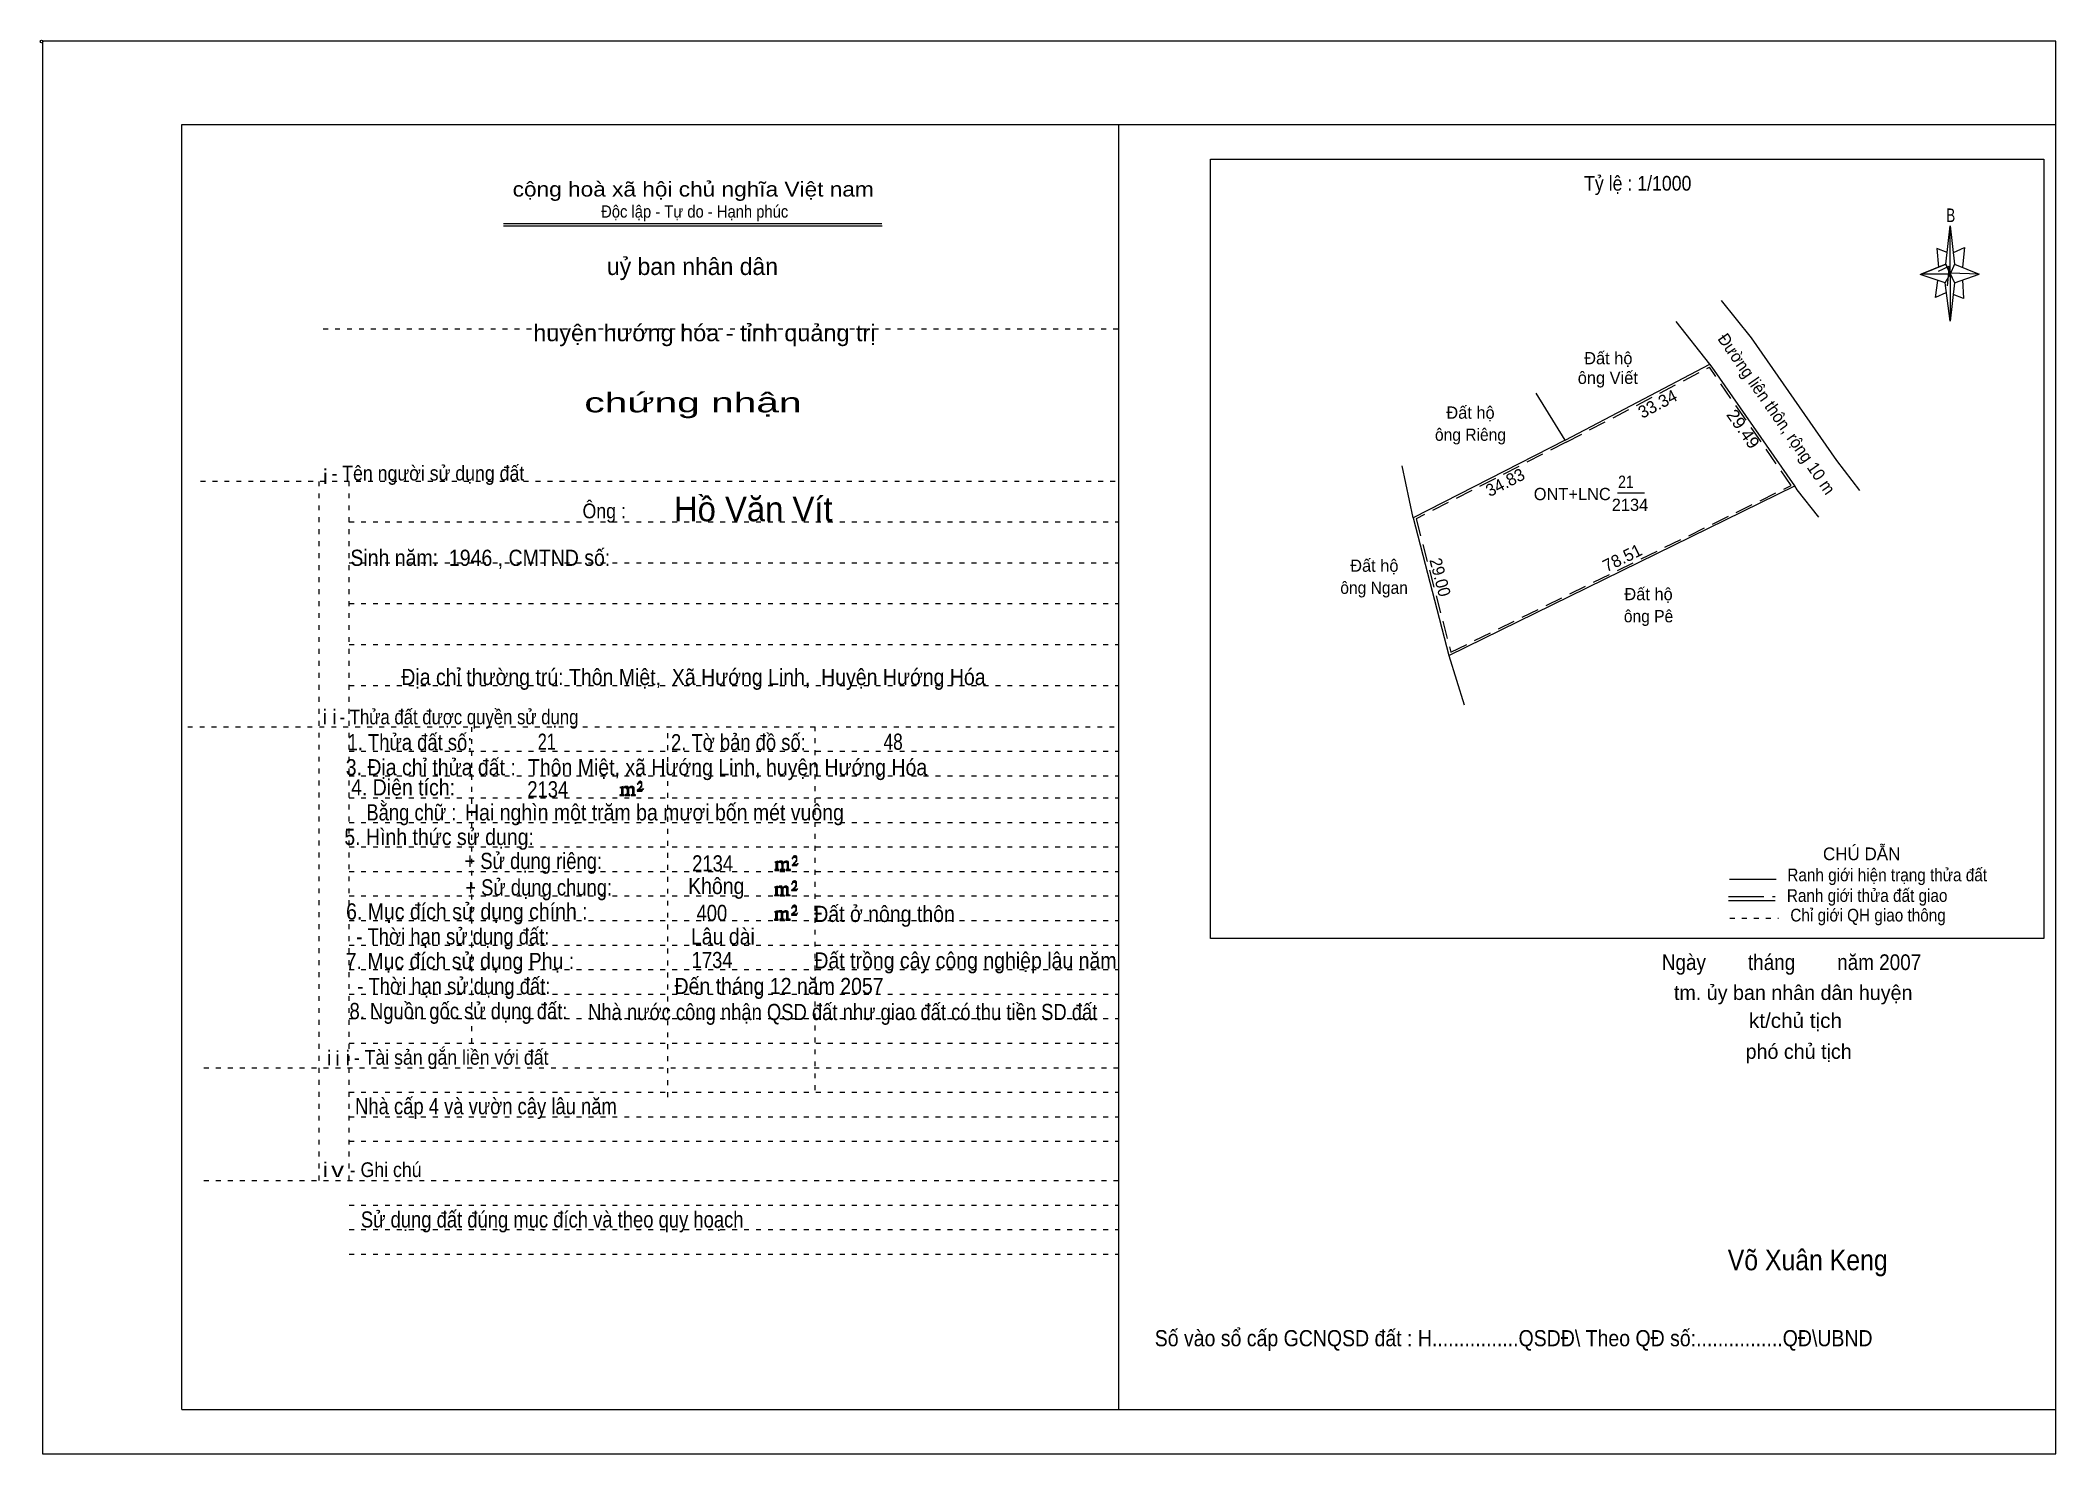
# Model space of a CAD drawing. Header units: centimetres. Extents: x -1.6 to 39.5, y -3.3 to 25.5.
import ezdxf
from ezdxf.enums import TextEntityAlignment as Align

# ---------------------------------------------------------------- set-up
doc = ezdxf.new("R2010")
doc.units = ezdxf.units.CM
doc.header["$LTSCALE"] = 0.12
for name, pattern in [('DOTTED', [1.5, 0.3, -1.2]), ('LONG_DASHED', [7.5, 6, -1.5]), ('MEDIUM_DASHED', [4.5, 3, -1.5])]:
    doc.linetypes.add(name, pattern=pattern)
for name, color, linetype, lineweight in [('1', 7, 'DOTTED', 13), ('10', 7, 'Continuous', 13), ('13', 7, 'Continuous', 13), ('4', 7, 'Continuous', 13), ('5', 7, 'Continuous', 13), ('50', 7, 'Continuous', 13)]:
    doc.layers.add(name, color=color, linetype=linetype, lineweight=lineweight)
doc.layers.add('30', color=7, linetype='Continuous')

msp = doc.modelspace()

# ---------------------------------------------------------------- hatches: boundary and pattern name
at = {"layer": '50'}
for points in [[(10.27, 10.13), (10.27, 10.12), (10.27, 10.11), (10.25, 10.11), (10.24, 10.11), (10.24, 10.1), (10.33, 10.1), (10.33, 10.11), (10.32, 10.11), (10.31, 10.11), (10.31, 10.12), (10.31, 10.13), (10.31, 10.24), (10.31, 10.25), (10.32, 10.26), (10.34, 10.26), (10.35, 10.26), (10.36, 10.26), (10.37, 10.25), (10.39, 10.22), (10.39, 10.13), (10.37, 10.12), (10.37, 10.11), (10.36, 10.11), (10.35, 10.11), (10.35, 10.1), (10.44, 10.1), (10.44, 10.11), (10.43, 10.11), (10.42, 10.11), (10.42, 10.12), (10.42, 10.13), (10.42, 10.24), (10.44, 10.26), (10.45, 10.26), (10.46, 10.26), (10.49, 10.26), (10.49, 10.25), (10.5, 10.24), (10.5, 10.22), (10.5, 10.13), (10.5, 10.12), (10.49, 10.11), (10.49, 10.11), (10.47, 10.11), (10.47, 10.1), (10.56, 10.1), (10.56, 10.11), (10.55, 10.11), (10.54, 10.11), (10.53, 10.12), (10.53, 10.13), (10.53, 10.2), (10.53, 10.25), (10.53, 10.26), (10.52, 10.27), (10.5, 10.28), (10.47, 10.28), (10.46, 10.28), (10.44, 10.27), (10.41, 10.25), (10.41, 10.26), (10.4, 10.28), (10.39, 10.28), (10.37, 10.28), (10.35, 10.28), (10.34, 10.28), (10.32, 10.26), (10.31, 10.26), (10.31, 10.25), (10.31, 10.25), (10.31, 10.26), (10.31, 10.28), (10.24, 10.26), (10.24, 10.26), (10.25, 10.26), (10.27, 10.25), (10.27, 10.24), (10.27, 10.23)], [(10.69, 10.19), (10.72, 10.24), (10.72, 10.24), (10.71, 10.22), (10.69, 10.22), (10.68, 10.22), (10.63, 10.22), (10.66, 10.26), (10.67, 10.27), (10.69, 10.28), (10.69, 10.3), (10.69, 10.32), (10.69, 10.34), (10.69, 10.35), (10.69, 10.37), (10.68, 10.38), (10.67, 10.38), (10.66, 10.39), (10.65, 10.39), (10.63, 10.38), (10.63, 10.38), (10.62, 10.37), (10.61, 10.35), (10.59, 10.33), (10.61, 10.33), (10.61, 10.35), (10.62, 10.35), (10.63, 10.36), (10.65, 10.36), (10.66, 10.36), (10.67, 10.35), (10.68, 10.35), (10.68, 10.32), (10.68, 10.3), (10.66, 10.28), (10.66, 10.26), (10.65, 10.25), (10.59, 10.2), (10.59, 10.19)], [(13.42, 8.61), (13.42, 8.6), (13.42, 8.59), (13.41, 8.59), (13.4, 8.59), (13.4, 8.57), (13.48, 8.57), (13.48, 8.59), (13.47, 8.59), (13.46, 8.59), (13.46, 8.6), (13.46, 8.61), (13.46, 8.72), (13.46, 8.73), (13.47, 8.74), (13.5, 8.74), (13.51, 8.74), (13.52, 8.74), (13.53, 8.73), (13.54, 8.69), (13.54, 8.61), (13.53, 8.6), (13.53, 8.59), (13.52, 8.59), (13.51, 8.59), (13.51, 8.57), (13.6, 8.57), (13.6, 8.59), (13.58, 8.59), (13.57, 8.59), (13.57, 8.6), (13.57, 8.61), (13.57, 8.72), (13.6, 8.74), (13.61, 8.74), (13.62, 8.74), (13.64, 8.74), (13.64, 8.73), (13.65, 8.72), (13.65, 8.69), (13.65, 8.61), (13.65, 8.6), (13.64, 8.59), (13.64, 8.59), (13.63, 8.59), (13.63, 8.57), (13.72, 8.57), (13.72, 8.59), (13.7, 8.59), (13.69, 8.59), (13.68, 8.6), (13.68, 8.61), (13.68, 8.68), (13.68, 8.73), (13.68, 8.74), (13.67, 8.75), (13.65, 8.76), (13.63, 8.76), (13.62, 8.76), (13.6, 8.75), (13.56, 8.73), (13.56, 8.74), (13.55, 8.76), (13.54, 8.76), (13.53, 8.76), (13.51, 8.76), (13.5, 8.76), (13.47, 8.74), (13.46, 8.74), (13.46, 8.73), (13.46, 8.73), (13.46, 8.74), (13.46, 8.76), (13.4, 8.74), (13.4, 8.74), (13.41, 8.74), (13.42, 8.73), (13.42, 8.72), (13.42, 8.71)], [(13.85, 8.67), (13.87, 8.72), (13.87, 8.72), (13.86, 8.69), (13.85, 8.69), (13.84, 8.69), (13.78, 8.69), (13.82, 8.74), (13.83, 8.75), (13.85, 8.76), (13.85, 8.78), (13.85, 8.79), (13.85, 8.82), (13.85, 8.83), (13.85, 8.85), (13.84, 8.86), (13.83, 8.86), (13.82, 8.87), (13.8, 8.87), (13.78, 8.86), (13.78, 8.86), (13.77, 8.85), (13.76, 8.83), (13.75, 8.81), (13.76, 8.81), (13.76, 8.83), (13.77, 8.83), (13.78, 8.84), (13.8, 8.84), (13.82, 8.84), (13.83, 8.83), (13.84, 8.83), (13.84, 8.79), (13.84, 8.78), (13.82, 8.76), (13.82, 8.74), (13.8, 8.73), (13.75, 8.68), (13.75, 8.67)], [(13.41, 8.09), (13.41, 8.08), (13.41, 8.07), (13.4, 8.07), (13.39, 8.07), (13.39, 8.06), (13.48, 8.06), (13.48, 8.07), (13.47, 8.07), (13.45, 8.07), (13.45, 8.08), (13.45, 8.09), (13.45, 8.2), (13.45, 8.21), (13.47, 8.23), (13.49, 8.23), (13.5, 8.23), (13.51, 8.23), (13.52, 8.21), (13.53, 8.18), (13.53, 8.09), (13.52, 8.08), (13.52, 8.07), (13.51, 8.07), (13.5, 8.07), (13.5, 8.06), (13.59, 8.06), (13.59, 8.07), (13.58, 8.07), (13.57, 8.07), (13.57, 8.08), (13.57, 8.09), (13.57, 8.2), (13.59, 8.23), (13.6, 8.23), (13.61, 8.23), (13.63, 8.23), (13.63, 8.21), (13.64, 8.2), (13.64, 8.18), (13.64, 8.09), (13.64, 8.08), (13.63, 8.07), (13.63, 8.07), (13.62, 8.07), (13.62, 8.06), (13.71, 8.06), (13.71, 8.07), (13.7, 8.07), (13.69, 8.07), (13.67, 8.08), (13.67, 8.09), (13.67, 8.17), (13.67, 8.21), (13.67, 8.23), (13.66, 8.24), (13.64, 8.25), (13.62, 8.25), (13.61, 8.25), (13.59, 8.24), (13.55, 8.21), (13.55, 8.23), (13.54, 8.25), (13.53, 8.25), (13.52, 8.25), (13.5, 8.25), (13.49, 8.25), (13.47, 8.23), (13.45, 8.23), (13.45, 8.21), (13.45, 8.21), (13.45, 8.23), (13.45, 8.25), (13.39, 8.23), (13.39, 8.23), (13.4, 8.23), (13.41, 8.21), (13.41, 8.2), (13.41, 8.19)], [(13.84, 8.16), (13.86, 8.2), (13.86, 8.2), (13.85, 8.18), (13.84, 8.18), (13.83, 8.18), (13.77, 8.18), (13.81, 8.23), (13.82, 8.24), (13.84, 8.25), (13.84, 8.27), (13.84, 8.28), (13.84, 8.3), (13.84, 8.31), (13.84, 8.34), (13.83, 8.35), (13.82, 8.35), (13.81, 8.36), (13.8, 8.36), (13.77, 8.35), (13.77, 8.35), (13.76, 8.34), (13.75, 8.31), (13.74, 8.29), (13.75, 8.29), (13.75, 8.31), (13.76, 8.31), (13.77, 8.33), (13.8, 8.33), (13.81, 8.33), (13.82, 8.31), (13.83, 8.31), (13.83, 8.28), (13.83, 8.27), (13.81, 8.25), (13.81, 8.23), (13.8, 8.21), (13.74, 8.17), (13.74, 8.16)], [(13.84, 7.66), (13.86, 7.71), (13.86, 7.71), (13.85, 7.68), (13.84, 7.68), (13.83, 7.68), (13.77, 7.68), (13.81, 7.73), (13.82, 7.74), (13.84, 7.75), (13.84, 7.77), (13.84, 7.78), (13.84, 7.81), (13.84, 7.82), (13.84, 7.84), (13.83, 7.85), (13.82, 7.85), (13.81, 7.86), (13.79, 7.86), (13.77, 7.85), (13.77, 7.85), (13.76, 7.84), (13.75, 7.82), (13.74, 7.8), (13.75, 7.8), (13.75, 7.82), (13.76, 7.82), (13.77, 7.83), (13.79, 7.83), (13.81, 7.83), (13.82, 7.82), (13.83, 7.82), (13.83, 7.78), (13.83, 7.77), (13.81, 7.75), (13.81, 7.73), (13.79, 7.72), (13.74, 7.67), (13.74, 7.66)], [(13.41, 7.6), (13.41, 7.59), (13.41, 7.58), (13.4, 7.58), (13.39, 7.58), (13.39, 7.56), (13.47, 7.56), (13.47, 7.58), (13.46, 7.58), (13.45, 7.58), (13.45, 7.59), (13.45, 7.6), (13.45, 7.71), (13.45, 7.72), (13.46, 7.73), (13.49, 7.73), (13.5, 7.73), (13.51, 7.73), (13.52, 7.72), (13.53, 7.68), (13.53, 7.6), (13.52, 7.59), (13.52, 7.58), (13.51, 7.58), (13.5, 7.58), (13.5, 7.56), (13.59, 7.56), (13.59, 7.58), (13.57, 7.58), (13.56, 7.58), (13.56, 7.59), (13.56, 7.6), (13.56, 7.71), (13.59, 7.73), (13.6, 7.73), (13.61, 7.73), (13.63, 7.73), (13.63, 7.72), (13.64, 7.71), (13.64, 7.68), (13.64, 7.6), (13.64, 7.59), (13.63, 7.58), (13.63, 7.58), (13.62, 7.58), (13.62, 7.56), (13.71, 7.56), (13.71, 7.58), (13.69, 7.58), (13.68, 7.58), (13.67, 7.59), (13.67, 7.6), (13.67, 7.67), (13.67, 7.72), (13.67, 7.73), (13.66, 7.74), (13.64, 7.75), (13.62, 7.75), (13.61, 7.75), (13.59, 7.74), (13.55, 7.72), (13.55, 7.73), (13.54, 7.75), (13.53, 7.75), (13.52, 7.75), (13.5, 7.75), (13.49, 7.75), (13.46, 7.73), (13.45, 7.73), (13.45, 7.72), (13.45, 7.72), (13.45, 7.73), (13.45, 7.75), (13.39, 7.73), (13.39, 7.73), (13.4, 7.73), (13.41, 7.72), (13.41, 7.71), (13.41, 7.7)]]:
    msp.add_hatch(color=256, dxfattribs=at).paths.add_polyline_path(points)

# ---------------------------------------------------------------- linework, layer by layer
at = {"layer": '1', "linetype": 'Continuous'}
for p, q in [((1.31, -2.42), (1.31, 23.78)), ((1.31, 23.78), (39.51, 23.78)), ((20.41, -2.42), (20.41, 23.78)), ((39.51, -2.42), (39.51, 23.78)), ((7.87, 21.76), (15.58, 21.76)), ((7.87, 21.71), (15.59, 21.71)), ((37.26, 20.55), (36.75, 20.72)), ((1.31, -2.42), (39.51, -2.42))]:
    msp.add_line(p, q, dxfattribs=at)
at = {"layer": '1'}
for p, q in [((4.19, 19.61), (20.41, 19.61)), ((1.69, 16.51), (20.41, 16.51)), ((4.11, 2.25), (4.11, 16.51)), ((4.72, 2.25), (4.72, 16.51)), ((4.72, 15.68), (20.41, 15.68)), ((4.72, 14.84), (20.41, 14.84)), ((4.72, 14.01), (20.41, 14.01)), ((4.72, 13.18), (20.41, 13.18)), ((4.72, 12.34), (20.41, 12.34)), ((1.43, 11.5), (20.41, 11.5)), ((7.22, 5.05), (7.22, 11.5)), ((11.22, 3.95), (11.22, 11.5)), ((14.22, 4.09), (14.22, 11.5)), ((4.72, 11), (20.41, 11)), ((4.72, 10.5), (20.41, 10.5)), ((4.72, 10.05), (20.41, 10.05)), ((4.72, 9.55), (20.41, 9.55)), ((4.72, 9.05), (20.41, 9.05)), ((4.72, 8.55), (20.41, 8.55)), ((4.72, 8.05), (20.41, 8.05)), ((4.72, 7.55), (20.41, 7.55)), ((4.72, 7.05), (20.41, 7.05)), ((4.72, 6.55), (20.41, 6.55)), ((4.72, 6.05), (20.41, 6.05)), ((4.72, 5.55), (20.41, 5.55)), ((4.72, 5.05), (20.41, 5.05)), ((1.76, 4.55), (20.41, 4.55)), ((4.72, 4.05), (20.41, 4.05)), ((4.72, 3.55), (20.41, 3.55)), ((4.72, 3.05), (20.41, 3.05)), ((1.76, 2.25), (20.41, 2.25)), ((4.72, 1.75), (20.41, 1.75)), ((4.72, 1.25), (20.41, 1.25)), ((4.72, 0.75), (20.41, 0.75))]:
    msp.add_line(p, q, dxfattribs=at)
at = {"layer": '1', "linetype": 'Continuous'}
msp.add_lwpolyline([(-1.53, -3.32), (39.51, -3.32), (39.51, 25.48), (-1.53, 25.48)], close=True, dxfattribs=at)
msp.add_lwpolyline([(37.27, 20.35), (37.06, 20.25), (37.11, 20.6)], dxfattribs=at)
at = {"layer": '10'}
for p, q in [((32.46, 18.89), (31.77, 19.76)), ((29.51, 17.34), (32.46, 18.89)), ((29.51, 17.34), (28.92, 18.3)), ((29.51, 17.34), (26.41, 15.76)), ((26.41, 15.76), (26.19, 16.82)), ((27.14, 12.95), (27.45, 11.95))]:
    msp.add_line(p, q, dxfattribs=at)
at = {"layer": '10', "linetype": 'MEDIUM_DASHED'}
msp.add_line((29.53, 17.3), (32.45, 18.83), dxfattribs=at)
at = {"layer": '10'}
for points in [[(35.52, 16.32), (35.05, 16.93), (33.31, 19.43), (32.7, 20.19)], [(34.19, 16.41), (32.51, 18.83), (32.46, 18.89)], [(26.41, 15.76), (27.14, 12.95), (34.19, 16.41)], [(34.68, 15.77), (34.24, 16.33), (34.19, 16.41)]]:
    msp.add_lwpolyline(points, dxfattribs=at)
at = {"layer": '10', "linetype": 'MEDIUM_DASHED'}
msp.add_lwpolyline([(29.53, 17.3), (26.47, 15.74), (27.18, 13.02), (34.12, 16.42), (32.45, 18.83)], dxfattribs=at)
at = {"layer": '13'}
msp.add_line((30.58, 16.27), (31.13, 16.27), dxfattribs=at)
at = {"layer": '4'}
for p, q in [((32.86, 8.39), (33.81, 8.39)), ((32.84, 7.96), (33.79, 7.96))]:
    msp.add_line(p, q, dxfattribs=at)
at = {"layer": '4', "linetype": 'LONG_DASHED'}
msp.add_line((32.84, 8.04), (33.79, 8.04), dxfattribs=at)
at = {"layer": '4', "linetype": 'DOTTED'}
msp.add_line((32.87, 7.6), (33.86, 7.6), dxfattribs=at)
at = {"layer": '4'}
msp.add_lwpolyline([(22.28, 23.07), (39.27, 23.07), (39.27, 7.18), (22.28, 7.18)], close=True, dxfattribs=at)
msp.add_circle((-1.55, 25.47), 0.025, dxfattribs=at)
at = {"layer": '5'}
for p, q in [((37.27, 20.93), (37.36, 21.71)), ((37.45, 20.55), (37.36, 19.77)), ((37.45, 20.93), (37.95, 20.73)), ((37.61, 20.61), (37.63, 20.23)), ((37.63, 20.23), (37.42, 20.31))]:
    msp.add_line(p, q, dxfattribs=at)
for points in [[(37.36, 21.71), (37.45, 20.93), (37.36, 20.73)], [(37.36, 20.73), (36.77, 20.73), (37.27, 20.93), (37.45, 20.55), (37.95, 20.73), (37.36, 20.75)], [(37.36, 20.73), (37.36, 19.77), (37.26, 20.55)]]:
    msp.add_lwpolyline(points, close=True, dxfattribs=at)
for points in [[(37.3, 21.17), (37.09, 21.25), (37.12, 20.87)], [(37.43, 21.17), (37.65, 21.27), (37.61, 20.87)], [(37.36, 20.73), (37.27, 20.93), (36.77, 20.73)], [(37.12, 20.79), (37.34, 20.89), (37.3, 20.49)], [(37.36, 20.73), (37.45, 20.55), (37.95, 20.73)]]:
    msp.add_lwpolyline(points, dxfattribs=at)
at = {"layer": '50'}
for points in [[(10.27, 10.13), (10.27, 10.12), (10.27, 10.11), (10.25, 10.11), (10.24, 10.11), (10.24, 10.1), (10.33, 10.1), (10.33, 10.11), (10.32, 10.11), (10.31, 10.11), (10.31, 10.12), (10.31, 10.13), (10.31, 10.24), (10.31, 10.25), (10.32, 10.26), (10.34, 10.26), (10.35, 10.26), (10.36, 10.26), (10.37, 10.25), (10.39, 10.22), (10.39, 10.13), (10.37, 10.12), (10.37, 10.11), (10.36, 10.11), (10.35, 10.11), (10.35, 10.1), (10.44, 10.1), (10.44, 10.11), (10.43, 10.11), (10.42, 10.11), (10.42, 10.12), (10.42, 10.13), (10.42, 10.24), (10.44, 10.26), (10.45, 10.26), (10.46, 10.26), (10.49, 10.26), (10.49, 10.25), (10.5, 10.24), (10.5, 10.22), (10.5, 10.13), (10.5, 10.12), (10.49, 10.11), (10.49, 10.11), (10.47, 10.11), (10.47, 10.1), (10.56, 10.1), (10.56, 10.11), (10.55, 10.11), (10.54, 10.11), (10.53, 10.12), (10.53, 10.13), (10.53, 10.2), (10.53, 10.25), (10.53, 10.26), (10.52, 10.27), (10.5, 10.28), (10.47, 10.28), (10.46, 10.28), (10.44, 10.27), (10.41, 10.25), (10.41, 10.26), (10.4, 10.28), (10.39, 10.28), (10.37, 10.28), (10.35, 10.28), (10.34, 10.28), (10.32, 10.26), (10.31, 10.26), (10.31, 10.25), (10.31, 10.25), (10.31, 10.26), (10.31, 10.28), (10.24, 10.26), (10.24, 10.26), (10.25, 10.26), (10.27, 10.25), (10.27, 10.24), (10.27, 10.23)], [(10.69, 10.19), (10.72, 10.24), (10.72, 10.24), (10.71, 10.22), (10.69, 10.22), (10.68, 10.22), (10.63, 10.22), (10.66, 10.26), (10.67, 10.27), (10.69, 10.28), (10.69, 10.3), (10.69, 10.32), (10.69, 10.34), (10.69, 10.35), (10.69, 10.37), (10.68, 10.38), (10.67, 10.38), (10.66, 10.39), (10.65, 10.39), (10.63, 10.38), (10.63, 10.38), (10.62, 10.37), (10.61, 10.35), (10.59, 10.33), (10.61, 10.33), (10.61, 10.35), (10.62, 10.35), (10.63, 10.36), (10.65, 10.36), (10.66, 10.36), (10.67, 10.35), (10.68, 10.35), (10.68, 10.32), (10.68, 10.3), (10.66, 10.28), (10.66, 10.26), (10.65, 10.25), (10.59, 10.2), (10.59, 10.19)], [(13.42, 8.61), (13.42, 8.6), (13.42, 8.59), (13.41, 8.59), (13.4, 8.59), (13.4, 8.57), (13.48, 8.57), (13.48, 8.59), (13.47, 8.59), (13.46, 8.59), (13.46, 8.6), (13.46, 8.61), (13.46, 8.72), (13.46, 8.73), (13.47, 8.74), (13.5, 8.74), (13.51, 8.74), (13.52, 8.74), (13.53, 8.73), (13.54, 8.69), (13.54, 8.61), (13.53, 8.6), (13.53, 8.59), (13.52, 8.59), (13.51, 8.59), (13.51, 8.57), (13.6, 8.57), (13.6, 8.59), (13.58, 8.59), (13.57, 8.59), (13.57, 8.6), (13.57, 8.61), (13.57, 8.72), (13.6, 8.74), (13.61, 8.74), (13.62, 8.74), (13.64, 8.74), (13.64, 8.73), (13.65, 8.72), (13.65, 8.69), (13.65, 8.61), (13.65, 8.6), (13.64, 8.59), (13.64, 8.59), (13.63, 8.59), (13.63, 8.57), (13.72, 8.57), (13.72, 8.59), (13.7, 8.59), (13.69, 8.59), (13.68, 8.6), (13.68, 8.61), (13.68, 8.68), (13.68, 8.73), (13.68, 8.74), (13.67, 8.75), (13.65, 8.76), (13.63, 8.76), (13.62, 8.76), (13.6, 8.75), (13.56, 8.73), (13.56, 8.74), (13.55, 8.76), (13.54, 8.76), (13.53, 8.76), (13.51, 8.76), (13.5, 8.76), (13.47, 8.74), (13.46, 8.74), (13.46, 8.73), (13.46, 8.73), (13.46, 8.74), (13.46, 8.76), (13.4, 8.74), (13.4, 8.74), (13.41, 8.74), (13.42, 8.73), (13.42, 8.72), (13.42, 8.71)], [(13.85, 8.67), (13.87, 8.72), (13.87, 8.72), (13.86, 8.69), (13.85, 8.69), (13.84, 8.69), (13.78, 8.69), (13.82, 8.74), (13.83, 8.75), (13.85, 8.76), (13.85, 8.78), (13.85, 8.79), (13.85, 8.82), (13.85, 8.83), (13.85, 8.85), (13.84, 8.86), (13.83, 8.86), (13.82, 8.87), (13.8, 8.87), (13.78, 8.86), (13.78, 8.86), (13.77, 8.85), (13.76, 8.83), (13.75, 8.81), (13.76, 8.81), (13.76, 8.83), (13.77, 8.83), (13.78, 8.84), (13.8, 8.84), (13.82, 8.84), (13.83, 8.83), (13.84, 8.83), (13.84, 8.79), (13.84, 8.78), (13.82, 8.76), (13.82, 8.74), (13.8, 8.73), (13.75, 8.68), (13.75, 8.67)], [(13.41, 8.09), (13.41, 8.08), (13.41, 8.07), (13.4, 8.07), (13.39, 8.07), (13.39, 8.06), (13.48, 8.06), (13.48, 8.07), (13.47, 8.07), (13.45, 8.07), (13.45, 8.08), (13.45, 8.09), (13.45, 8.2), (13.45, 8.21), (13.47, 8.23), (13.49, 8.23), (13.5, 8.23), (13.51, 8.23), (13.52, 8.21), (13.53, 8.18), (13.53, 8.09), (13.52, 8.08), (13.52, 8.07), (13.51, 8.07), (13.5, 8.07), (13.5, 8.06), (13.59, 8.06), (13.59, 8.07), (13.58, 8.07), (13.57, 8.07), (13.57, 8.08), (13.57, 8.09), (13.57, 8.2), (13.59, 8.23), (13.6, 8.23), (13.61, 8.23), (13.63, 8.23), (13.63, 8.21), (13.64, 8.2), (13.64, 8.18), (13.64, 8.09), (13.64, 8.08), (13.63, 8.07), (13.63, 8.07), (13.62, 8.07), (13.62, 8.06), (13.71, 8.06), (13.71, 8.07), (13.7, 8.07), (13.69, 8.07), (13.67, 8.08), (13.67, 8.09), (13.67, 8.17), (13.67, 8.21), (13.67, 8.23), (13.66, 8.24), (13.64, 8.25), (13.62, 8.25), (13.61, 8.25), (13.59, 8.24), (13.55, 8.21), (13.55, 8.23), (13.54, 8.25), (13.53, 8.25), (13.52, 8.25), (13.5, 8.25), (13.49, 8.25), (13.47, 8.23), (13.45, 8.23), (13.45, 8.21), (13.45, 8.21), (13.45, 8.23), (13.45, 8.25), (13.39, 8.23), (13.39, 8.23), (13.4, 8.23), (13.41, 8.21), (13.41, 8.2), (13.41, 8.19)], [(13.84, 8.16), (13.86, 8.2), (13.86, 8.2), (13.85, 8.18), (13.84, 8.18), (13.83, 8.18), (13.77, 8.18), (13.81, 8.23), (13.82, 8.24), (13.84, 8.25), (13.84, 8.27), (13.84, 8.28), (13.84, 8.3), (13.84, 8.31), (13.84, 8.34), (13.83, 8.35), (13.82, 8.35), (13.81, 8.36), (13.8, 8.36), (13.77, 8.35), (13.77, 8.35), (13.76, 8.34), (13.75, 8.31), (13.74, 8.29), (13.75, 8.29), (13.75, 8.31), (13.76, 8.31), (13.77, 8.33), (13.8, 8.33), (13.81, 8.33), (13.82, 8.31), (13.83, 8.31), (13.83, 8.28), (13.83, 8.27), (13.81, 8.25), (13.81, 8.23), (13.8, 8.21), (13.74, 8.17), (13.74, 8.16)], [(13.84, 7.66), (13.86, 7.71), (13.86, 7.71), (13.85, 7.68), (13.84, 7.68), (13.83, 7.68), (13.77, 7.68), (13.81, 7.73), (13.82, 7.74), (13.84, 7.75), (13.84, 7.77), (13.84, 7.78), (13.84, 7.81), (13.84, 7.82), (13.84, 7.84), (13.83, 7.85), (13.82, 7.85), (13.81, 7.86), (13.79, 7.86), (13.77, 7.85), (13.77, 7.85), (13.76, 7.84), (13.75, 7.82), (13.74, 7.8), (13.75, 7.8), (13.75, 7.82), (13.76, 7.82), (13.77, 7.83), (13.79, 7.83), (13.81, 7.83), (13.82, 7.82), (13.83, 7.82), (13.83, 7.78), (13.83, 7.77), (13.81, 7.75), (13.81, 7.73), (13.79, 7.72), (13.74, 7.67), (13.74, 7.66)], [(13.41, 7.6), (13.41, 7.59), (13.41, 7.58), (13.4, 7.58), (13.39, 7.58), (13.39, 7.56), (13.47, 7.56), (13.47, 7.58), (13.46, 7.58), (13.45, 7.58), (13.45, 7.59), (13.45, 7.6), (13.45, 7.71), (13.45, 7.72), (13.46, 7.73), (13.49, 7.73), (13.5, 7.73), (13.51, 7.73), (13.52, 7.72), (13.53, 7.68), (13.53, 7.6), (13.52, 7.59), (13.52, 7.58), (13.51, 7.58), (13.5, 7.58), (13.5, 7.56), (13.59, 7.56), (13.59, 7.58), (13.57, 7.58), (13.56, 7.58), (13.56, 7.59), (13.56, 7.6), (13.56, 7.71), (13.59, 7.73), (13.6, 7.73), (13.61, 7.73), (13.63, 7.73), (13.63, 7.72), (13.64, 7.71), (13.64, 7.68), (13.64, 7.6), (13.64, 7.59), (13.63, 7.58), (13.63, 7.58), (13.62, 7.58), (13.62, 7.56), (13.71, 7.56), (13.71, 7.58), (13.69, 7.58), (13.68, 7.58), (13.67, 7.59), (13.67, 7.6), (13.67, 7.67), (13.67, 7.72), (13.67, 7.73), (13.66, 7.74), (13.64, 7.75), (13.62, 7.75), (13.61, 7.75), (13.59, 7.74), (13.55, 7.72), (13.55, 7.73), (13.54, 7.75), (13.53, 7.75), (13.52, 7.75), (13.5, 7.75), (13.49, 7.75), (13.46, 7.73), (13.45, 7.73), (13.45, 7.72), (13.45, 7.72), (13.45, 7.73), (13.45, 7.75), (13.39, 7.73), (13.39, 7.73), (13.4, 7.73), (13.41, 7.72), (13.41, 7.71), (13.41, 7.7)]]:
    msp.add_lwpolyline(points, close=True, dxfattribs=at)

# ---------------------------------------------------------------- texts
at = {"layer": '1'}
for s, height, width, p in [('cộng hoà xã hội chủ nghĩa Việt nam', 0.3, 1.15, (11.735, 22.31)), ('Độc lập - Tự do - Hạnh phúc', 0.25, 0.9, (11.765, 21.88)), ('chứng nhận', 0.4, 1.55, (11.73, 17.91)), ('- Tên người sử dụng đất', 0.3, 0.9, (6.325, 16.52)), ('- Thửa đất được quyền sử dụng', 0.3, 0.85, (6.96, 11.55)), ('- Tài sản gắn liền với đất ', 0.3, 0.9, (6.85, 4.61)), ('v', 0.3, 1.3, (4.485, 2.32)), ('- Ghi chú', 0.3, 0.9, (5.465, 2.32))]:
    msp.add_text(s, height=height, dxfattribs=dict(at, width=width)).set_placement(p, align=Align.CENTER)
for s, height, p in [('uỷ ban nhân dân', 0.35, (11.72, 20.71)), ('i', 0.3, (4.235, 16.45)), ('i', 0.3, (4.225, 11.55)), ('i', 0.3, (4.425, 11.55)), ('i', 0.3, (4.315, 4.6)), ('i', 0.3, (4.485, 4.59)), ('i', 0.3, (4.695, 4.6)), ('i', 0.3, (4.235, 2.32))]:
    msp.add_text(s, height=height, dxfattribs=at).set_placement(p, align=Align.CENTER)
at = {"layer": '10'}
for s, height, width, p in [('Tỷ lệ : 1/1000', 0.3, 0.9, (30.99, 22.43)), ('ông Riêng', 0.25, 0.95, (27.58, 17.33)), ('ông Ngan', 0.25, 0.95, (25.615, 14.21)), ('ông Pê', 0.25, 0.95, (31.21, 13.63)), ('Võ Xuân Keng', 0.42, 0.9, (34.455, 0.42))]:
    msp.add_text(s, height=height, dxfattribs=dict(at, width=width)).set_placement(p, align=Align.CENTER)
at = {"layer": '10', "width": 0.95}
msp.add_text('Đường liên thôn, rộng 10 m ', height=0.25, rotation=304.769, dxfattribs=at).set_placement((33.743, 17.771), align=Align.CENTER)
at = {"layer": '10'}
for s, height, p in [('Đất hộ', 0.25, (30.39, 18.89)), ('ông Viết', 0.25, (30.38, 18.49)), ('Đất hộ', 0.25, (27.58, 17.78)), ('Hồ Văn Vít', 0.5, (12.96, 15.69)), ('Đất hộ', 0.25, (25.62, 14.66)), ('Đất hộ', 0.25, (31.21, 14.08))]:
    msp.add_text(s, height=height, dxfattribs=at).set_placement(p, align=Align.CENTER)
at = {"layer": '10', "width": 0.85}
msp.add_text('21', height=0.25, dxfattribs=at).set_placement((30.59, 16.37))
at = {"layer": '10'}
msp.add_text('ONT+LNC', height=0.25, dxfattribs=at).set_placement((30.44, 16.12), align=Align.RIGHT)
msp.add_text('2134', height=0.25, dxfattribs=at).set_placement((30.46, 15.9))
at = {"layer": '30'}
for s, rotation, p in [('33.34', 27.726, (31.452, 17.971)), ('34.83', 27.073, (28.343, 16.371)), ('78.51', 26.108, (30.73, 14.831))]:
    msp.add_text(s, height=0.25, rotation=rotation, dxfattribs=at).set_placement(p, align=Align.CENTER)
for s, rotation, width, p in [('29.49', 304.795, 1.05, (33.036, 17.501)), ('29.00', 284.702, 0.95, (26.841, 14.517))]:
    msp.add_text(s, height=0.25, rotation=rotation, dxfattribs=dict(at, width=width)).set_placement(p, align=Align.CENTER)
at = {"layer": '4'}
msp.add_text('CHÚ DẪN', height=0.2591, dxfattribs=at).set_placement((35.555, 8.78), align=Align.CENTER)
at = {"layer": '4', "width": 0.9}
for s, p in [('Ranh giới hiện trạng thửa đất', (36.075, 8.35)), ('Ranh giới thửa đất giao ', (35.71, 7.93)), ('Chỉ giới QH giao thông', (35.685, 7.53))]:
    msp.add_text(s, height=0.2591, dxfattribs=at).set_placement(p, align=Align.CENTER)
at = {"layer": '5', "width": 0.75}
msp.add_text('B', height=0.276, dxfattribs=at).set_placement((37.37, 21.79), align=Align.CENTER)
at = {"layer": '50'}
for s, height, width, p in [('  huyện hướng hóa - tỉnh quảng trị', 0.34, 1.05, (11.83, 19.36)), ('Ông :', 0.3, 0.9, (9.92, 15.75)), ('Sinh năm:  1946 , CMTND số: ', 0.33, 0.9, (7.45, 14.78)), ('Địa chỉ thường trú: Thôn Miệt,  Xã Hướng Linh,  Huyện Hướng Hóa', 0.33, 0.9, (11.74, 12.35)), ('1. Thửa đất số:  ', 0.33, 0.85, (6.065, 11.02)), ('21', 0.33, 0.75, (8.75, 11.03)), ('2. Tờ bản đồ số:  ', 0.33, 0.85, (12.76, 11.02)), ('48', 0.33, 0.8, (15.81, 11.03)), ('3. Địa chỉ thửa đất : ', 0.33, 0.9, (6.44, 10.51)), ('Thôn Miệt, xã Hướng Linh, huyện Hướng Hóa', 0.33, 0.9, (12.435, 10.51)), ('4. Diện tích: ', 0.33, 0.9, (5.875, 10.1)), ('2134', 0.33, 0.85, (8.77, 10.06)), ('Bằng chữ :', 0.33, 0.85, (5.99, 9.59)), ('Hai nghìn một trăm ba mươi bốn mét vuông', 0.33, 0.9, (10.945, 9.59)), ('5. Hình thức sử dụng:', 0.33, 0.9, (6.555, 9.09)), ('+ Sử dụng riêng:', 0.33, 0.85, (8.475, 8.6)), ('2134', 0.33, 0.85, (12.13, 8.55)), ('+ Sử dụng chung:', 0.33, 0.85, (8.585, 8.06)), ('Không', 0.33, 0.9, (12.205, 8.09)), ('6. Mục đích sử dụng chính :', 0.33, 0.9, (7.12, 7.57)), ('400', 0.33, 0.85, (12.115, 7.54)), ('Đất ở nông thôn', 0.33, 0.9, (15.635, 7.52)), ('- Thời hạn sử dụng đất:', 0.33, 0.85, (6.835, 7.06)), ('Lâu dài', 0.33, 0.9, (12.34, 7.06)), ('7. Mục đích sử dụng Phụ :', 0.33, 0.9, (6.98, 6.56)), ('1734', 0.33, 0.85, (12.12, 6.58)), ('Đất trồng cây công nghiệp lâu năm', 0.33, 0.9, (17.285, 6.57)), ('Ngày        tháng        năm 2007', 0.32, 0.9, (34.125, 6.54)), ('- Thời hạn sử dụng đất:', 0.33, 0.85, (6.855, 6.05)), ('Đến tháng 12 năm 2057', 0.33, 0.9, (13.485, 6.05)), ('8. Nguồn gốc sử dụng đất:', 0.33, 0.85, (6.95, 5.54)), ('Nhà nước công nhận QSD đất như giao đất có thu tiền SD đất ', 0.33, 0.85, (14.835, 5.52)), ('kt/chủ tịch', 0.3, 1.05, (34.205, 5.36)), ('Nhà cấp 4 và vườn cây lâu năm', 0.33, 0.85, (7.51, 3.6)), ('Sử dụng đất đúng mục đích và theo quy hoạch', 0.33, 0.85, (8.86, 1.29)), ('Số vào sổ cấp GCNQSD đất : H................QSDĐ\\ Theo QĐ số:................QĐ\\UBND', 0.33, 0.9, (28.46, -1.13))]:
    msp.add_text(s, height=height, dxfattribs=dict(at, width=width)).set_placement(p, align=Align.CENTER)
for s, p in [('tm. ủy ban nhân dân huyện ', (34.215, 5.93)), ('phó chủ tịch', (34.27, 4.73))]:
    msp.add_text(s, height=0.3, dxfattribs=at).set_placement(p, align=Align.CENTER)

doc.saveas('drawing.dxf')
